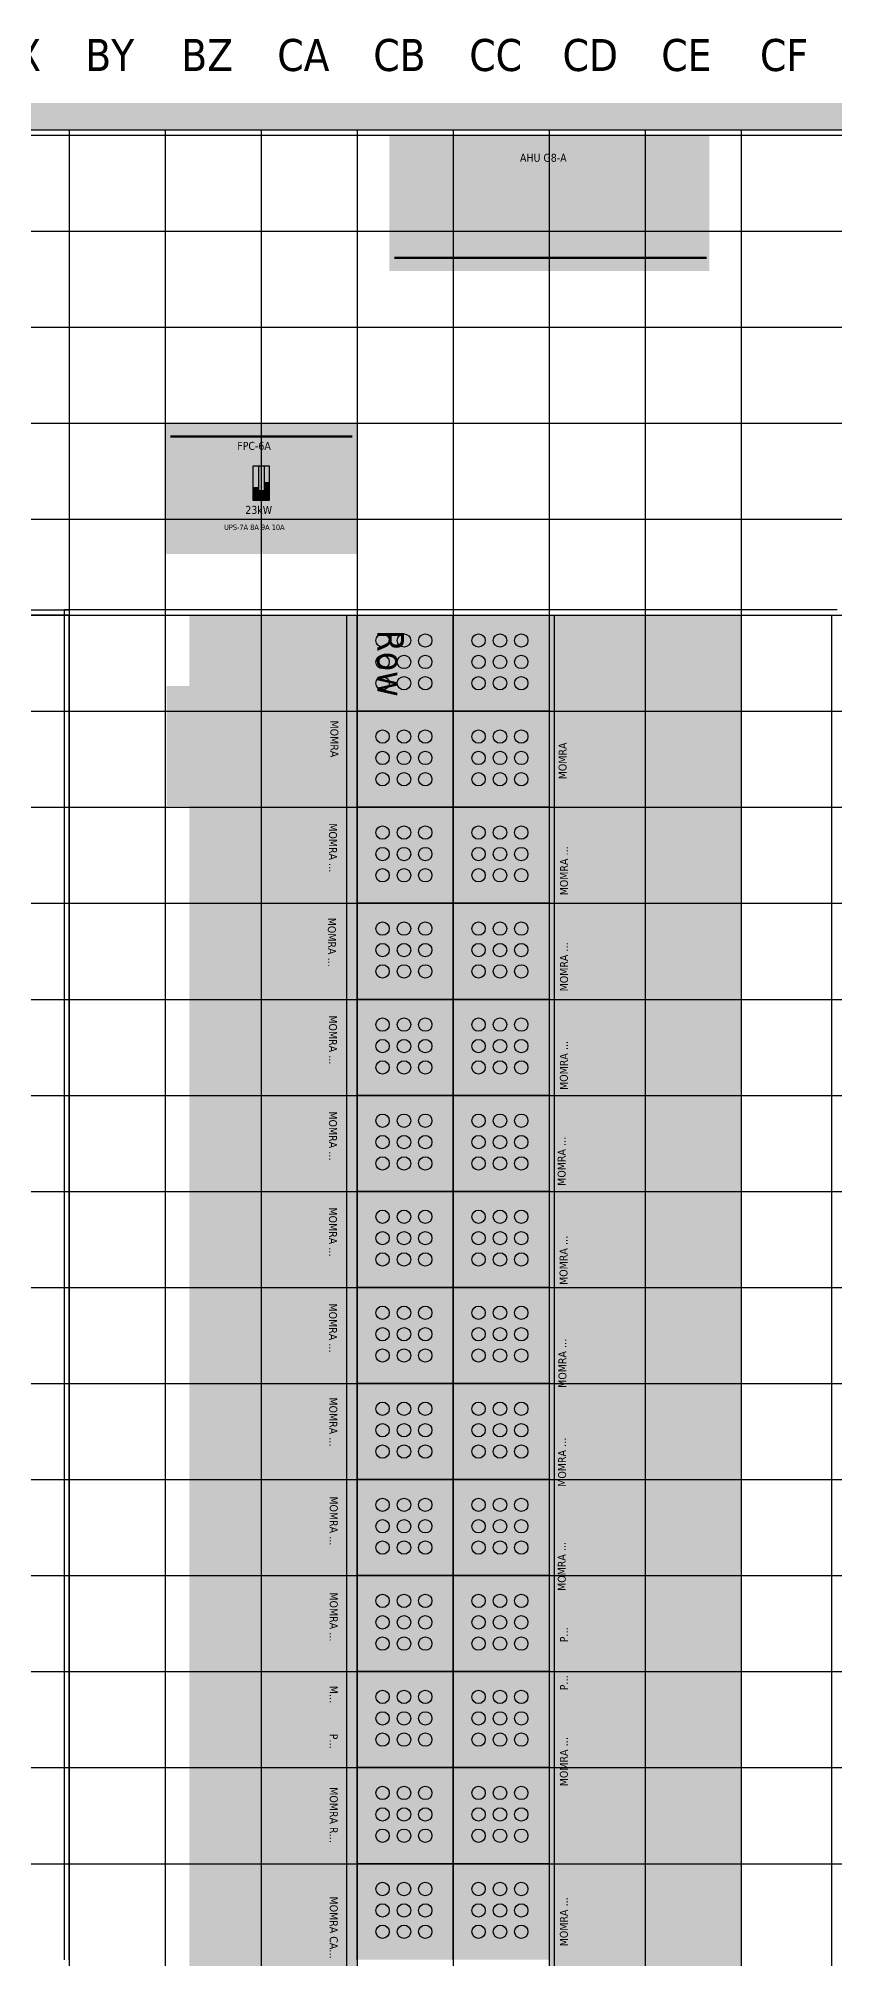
# Model space of a CAD drawing. Header units: millimetres. Extents: x -618 to 58287, y -23922 to -2396.
# Drawn here: x 29807 to 34783, y -14393 to -2396 of the extents above; entities that cross this region are included whole.
import ezdxf

# ---------------------------------------------------------------- set-up
doc = ezdxf.new("R2010")
doc.units = ezdxf.units.MM
doc.header["$MEASUREMENT"] = 0
for name, color, linetype, true_color in [('Background', 7, 'Continuous', 0xffffff), ('Equipment', 7, 'Continuous', 0xffffff), ('Names', 7, 'Continuous', 0xffffff), ('Power', 7, 'Continuous', 0xffffff), ('Room fixture', 7, 'Continuous', 0xffffff), ('Room shape', 7, 'Continuous', 0xc0c0c0), ('Rows', 7, 'Continuous', 0xffffff), ('Tile grid', 7, 'Continuous', 0xafafaf), ('Walls and cages', 7, 'Continuous', 0xffffff)]:
    doc.layers.add(name, color=color, linetype=linetype, true_color=true_color)
doc.styles.add('Tahoma#false#false', font='tahoma.ttf', dxfattribs={"height": 0.2})

msp = doc.modelspace()

# ---------------------------------------------------------------- linework, layer by layer
at = {"layer": 'Background', "lineweight": -3, "transparency": 33554687}
for points in [[(32000, -3850), (32000, -3000), (34000, -3000)], [(34000, -3000), (34000, -3850), (32000, -3850)], [(30600, -5617), (30600, -4800), (31800, -4800)], [(31800, -4800), (31800, -5617), (30600, -5617)], [(30608, -6442), (31808, -6442), (31808, -7192)], [(31808, -7192), (30608, -7192), (30608, -6442)], [(34192, -7208), (32992, -7208), (32992, -6458)], [(32992, -6458), (34192, -6458), (34192, -7208)], [(30800, -7200), (31800, -7200), (31800, -7800)], [(31800, -7800), (30800, -7800), (30800, -7200)], [(34200, -7800), (33000, -7800), (33000, -7200)], [(33000, -7200), (34200, -7200), (34200, -7800)], [(30793, -7790), (31793, -7790), (31793, -8390)], [(31793, -8390), (30793, -8390), (30793, -7790)], [(34200, -8400), (33000, -8400), (33000, -7800)], [(33000, -7800), (34200, -7800), (34200, -8400)], [(30800, -8400), (31800, -8400), (31800, -9000)], [(31800, -9000), (30800, -9000), (30800, -8400)], [(34183, -9016), (32999, -9016), (32999, -8416)], [(32999, -8416), (34183, -8416), (34183, -9016)], [(30800, -9000), (31800, -9000), (31800, -9600)], [(31800, -9600), (30800, -9600), (30800, -9000)], [(34185, -9632), (32985, -9632), (32985, -9015)], [(32985, -9015), (34185, -9015), (34185, -9632)], [(30800, -9600), (31800, -9600), (31800, -10200)], [(31800, -10200), (30800, -10200), (30800, -9600)], [(34198, -10251), (32998, -10251), (32998, -9634)], [(32998, -9634), (34198, -9634), (34198, -10251)], [(30800, -10200), (31800, -10200), (31800, -10800)], [(31800, -10800), (30800, -10800), (30800, -10200)], [(34190, -10893), (32990, -10893), (32990, -10243)], [(32990, -10243), (34190, -10243), (34190, -10893)], [(30801, -10787), (31801, -10787), (31801, -11404)], [(31801, -11404), (30801, -11404), (30801, -10787)], [(34188, -11512), (32988, -11512), (32988, -10895)], [(32988, -10895), (34188, -10895), (34188, -11512)], [(30805, -11405), (31805, -11405), (31805, -12005)], [(31805, -12005), (30805, -12005), (30805, -11405)], [(34186, -12163), (32986, -12163), (32986, -11513)], [(32986, -11513), (34186, -11513), (34186, -12163)], [(30805, -12005), (31805, -12005), (31805, -12605)], [(31805, -12605), (30805, -12605), (30805, -12005)], [(34000, -12450), (33000, -12450), (33000, -12150)], [(33000, -12150), (34000, -12150), (34000, -12450)], [(34000, -12750), (33000, -12750), (33000, -12450)], [(33000, -12450), (34000, -12450), (34000, -12750)], [(30805, -12605), (31805, -12605), (31805, -12905)], [(31805, -12905), (30805, -12905), (30805, -12605)], [(34183, -13366), (32999, -13366), (32999, -12766)], [(32999, -12766), (34183, -12766), (34183, -13366)], [(30805, -12905), (31805, -12905), (31805, -13205)], [(31805, -13205), (30805, -13205), (30805, -12905)], [(30805, -13205), (31805, -13205), (31805, -13905)], [(31805, -13905), (30805, -13905), (30805, -13205)], [(34183, -14366), (32999, -14366), (32999, -13766)], [(32999, -13766), (34183, -13766), (34183, -14366)], [(30805, -13905), (31805, -13905), (31805, -14605)], [(31805, -14605), (30805, -14605), (30805, -13905)], [(34000, -14950), (33000, -14950), (33000, -14350)], [(33000, -14350), (34000, -14350), (34000, -14950)]]:
    msp.add_solid(points, dxfattribs=at)
at = {"layer": 'Equipment', "color": 153, "lineweight": 50, "true_color": 0x3e99df, "transparency": 33554687}
msp.add_line((32033, -3767), (33983, -3767), dxfattribs=at)
at = {"layer": 'Equipment', "color": 72, "lineweight": 50, "true_color": 0x67cb33, "transparency": 33554687}
msp.add_line((30633, -4883), (31767, -4883), dxfattribs=at)
at = {"layer": 'Equipment', "color": 141, "lineweight": 50, "true_color": 0xabd3f1, "transparency": 33554687}
for points in [[(32000, -3000), (34000, -3000), (33933, -3067)], [(32000, -3000), (33933, -3067), (32067, -3067)], [(32000, -3850), (32000, -3000), (32067, -3067)], [(32067, -3067), (32067, -3783), (32000, -3850)], [(33933, -3783), (33933, -3067), (34000, -3000)], [(34000, -3000), (34000, -3850), (33933, -3783)], [(33933, -3783), (34000, -3850), (32000, -3850)], [(32067, -3783), (33933, -3783), (32000, -3850)]]:
    msp.add_solid(points, dxfattribs=at)
at = {"layer": 'Equipment', "color": 18, "lineweight": -3, "true_color": 0x000000, "transparency": 33554687}
for points in [[(32000, -3000), (34000, -3000), (33983, -3017)], [(32000, -3000), (33983, -3017), (32017, -3017)], [(32000, -3850), (32000, -3000), (32017, -3017)], [(32017, -3017), (32017, -3833), (32000, -3850)], [(33983, -3833), (33983, -3017), (34000, -3000)], [(34000, -3000), (34000, -3850), (33983, -3833)], [(33983, -3833), (34000, -3850), (32000, -3850)], [(32017, -3833), (33983, -3833), (32000, -3850)], [(30600, -4800), (31800, -4800), (31783, -4817)], [(30600, -4800), (31783, -4817), (30617, -4817)], [(30600, -5617), (30600, -4800), (30617, -4817)], [(30617, -4817), (30617, -5600), (30600, -5617)], [(31783, -5600), (31783, -4817), (31800, -4800)], [(31800, -4800), (31800, -5617), (31783, -5600)], [(31783, -5600), (31800, -5617), (30600, -5617)], [(30617, -5600), (31783, -5600), (30600, -5617)], [(30625, -7175), (30608, -7192), (30608, -6442)], [(30625, -6458), (30625, -7175), (30608, -6442)], [(31792, -6458), (30625, -6458), (30608, -6442)], [(30608, -6442), (31808, -6442), (31792, -6458)], [(31808, -6442), (31808, -7192), (31792, -7175)], [(31808, -6442), (31792, -7175), (31792, -6458)], [(34175, -6475), (33008, -6475), (32992, -6458)], [(32992, -6458), (34192, -6458), (34175, -6475)], [(32992, -7208), (32992, -6458), (33008, -6475)], [(32992, -7208), (33008, -6475), (33008, -7192)], [(34175, -6475), (34192, -6458), (34192, -7208)], [(34175, -7192), (34175, -6475), (34192, -7208)], [(31808, -7192), (30608, -7192), (30625, -7175)], [(30625, -7175), (31792, -7175), (31808, -7192)], [(34192, -7208), (32992, -7208), (33008, -7192)], [(33008, -7192), (34175, -7192), (34192, -7208)], [(30817, -7783), (30800, -7800), (30800, -7200)], [(30817, -7217), (30817, -7783), (30800, -7200)], [(31783, -7217), (30817, -7217), (30800, -7200)], [(30800, -7200), (31800, -7200), (31783, -7217)], [(31800, -7200), (31800, -7800), (31783, -7783)], [(31800, -7200), (31783, -7783), (31783, -7217)], [(34183, -7217), (33017, -7217), (33000, -7200)], [(33000, -7200), (34200, -7200), (34183, -7217)], [(33000, -7800), (33000, -7200), (33017, -7217)], [(33000, -7800), (33017, -7217), (33017, -7783)], [(34183, -7217), (34200, -7200), (34200, -7800)], [(34183, -7783), (34183, -7217), (34200, -7800)], [(30810, -8374), (30793, -8390), (30793, -7790)], [(30810, -7807), (30810, -8374), (30793, -7790)], [(31776, -7807), (30810, -7807), (30793, -7790)], [(30793, -7790), (31793, -7790), (31776, -7807)], [(31800, -7800), (30800, -7800), (30817, -7783)], [(30817, -7783), (31783, -7783), (31800, -7800)], [(31793, -7790), (31793, -8390), (31776, -8374)], [(31793, -7790), (31776, -8374), (31776, -7807)], [(34200, -7800), (33000, -7800), (33017, -7783)], [(33017, -7783), (34183, -7783), (34200, -7800)], [(34183, -7817), (33017, -7817), (33000, -7800)], [(33000, -7800), (34200, -7800), (34183, -7817)], [(33000, -8400), (33000, -7800), (33017, -7817)], [(33000, -8400), (33017, -7817), (33017, -8383)], [(34183, -7817), (34200, -7800), (34200, -8400)], [(34183, -8383), (34183, -7817), (34200, -8400)], [(31793, -8390), (30793, -8390), (30810, -8374)], [(30810, -8374), (31776, -8374), (31793, -8390)], [(34200, -8400), (33000, -8400), (33017, -8383)], [(33017, -8383), (34183, -8383), (34200, -8400)], [(30817, -8983), (30800, -9000), (30800, -8400)], [(30817, -8417), (30817, -8983), (30800, -8400)], [(31783, -8417), (30817, -8417), (30800, -8400)], [(30800, -8400), (31800, -8400), (31783, -8417)], [(31800, -8400), (31800, -9000), (31783, -8983)], [(31800, -8400), (31783, -8983), (31783, -8417)], [(34166, -8433), (33016, -8433), (32999, -8416)], [(32999, -8416), (34183, -8416), (34166, -8433)], [(32999, -9016), (32999, -8416), (33016, -8433)], [(32999, -9016), (33016, -8433), (33016, -8999)], [(34166, -8433), (34183, -8416), (34183, -9016)], [(34166, -8999), (34166, -8433), (34183, -9016)], [(31800, -9000), (30800, -9000), (30817, -8983)], [(30817, -8983), (31783, -8983), (31800, -9000)], [(30817, -9583), (30800, -9600), (30800, -9000)], [(30817, -9017), (30817, -9583), (30800, -9000)], [(31783, -9017), (30817, -9017), (30800, -9000)], [(30800, -9000), (31800, -9000), (31783, -9017)], [(31800, -9000), (31800, -9600), (31783, -9583)], [(31800, -9000), (31783, -9583), (31783, -9017)], [(34168, -9032), (33002, -9032), (32985, -9015)], [(32985, -9015), (34185, -9015), (34168, -9032)], [(32985, -9632), (32985, -9015), (33002, -9032)], [(32985, -9632), (33002, -9032), (33002, -9615)], [(34183, -9016), (32999, -9016), (33016, -8999)], [(33016, -8999), (34166, -8999), (34183, -9016)], [(34168, -9032), (34185, -9015), (34185, -9632)], [(34168, -9615), (34168, -9032), (34185, -9632)], [(31800, -9600), (30800, -9600), (30817, -9583)], [(30817, -9583), (31783, -9583), (31800, -9600)], [(30817, -10183), (30800, -10200), (30800, -9600)], [(30817, -9617), (30817, -10183), (30800, -9600)], [(31783, -9617), (30817, -9617), (30800, -9600)], [(30800, -9600), (31800, -9600), (31783, -9617)], [(31800, -9600), (31800, -10200), (31783, -10183)], [(31800, -9600), (31783, -10183), (31783, -9617)], [(34185, -9632), (32985, -9632), (33002, -9615)], [(34181, -9651), (33014, -9651), (32998, -9634)], [(32998, -9634), (34198, -9634), (34181, -9651)], [(32998, -10251), (32998, -9634), (33014, -9651)], [(32998, -10251), (33014, -9651), (33014, -10234)], [(33002, -9615), (34168, -9615), (34185, -9632)], [(34181, -9651), (34198, -9634), (34198, -10251)], [(34181, -10234), (34181, -9651), (34198, -10251)], [(31800, -10200), (30800, -10200), (30817, -10183)], [(30817, -10183), (31783, -10183), (31800, -10200)], [(30817, -10783), (30800, -10800), (30800, -10200)], [(30817, -10217), (30817, -10783), (30800, -10200)], [(31783, -10217), (30817, -10217), (30800, -10200)], [(30800, -10200), (31800, -10200), (31783, -10217)], [(31800, -10200), (31800, -10800), (31783, -10783)], [(31800, -10200), (31783, -10783), (31783, -10217)], [(34173, -10260), (33007, -10260), (32990, -10243)], [(32990, -10243), (34190, -10243), (34173, -10260)], [(32990, -10893), (32990, -10243), (33007, -10260)], [(32990, -10893), (33007, -10260), (33007, -10877)], [(34198, -10251), (32998, -10251), (33014, -10234)], [(33014, -10234), (34181, -10234), (34198, -10251)], [(34173, -10260), (34190, -10243), (34190, -10893)], [(34173, -10877), (34173, -10260), (34190, -10893)], [(31800, -10800), (30800, -10800), (30817, -10783)], [(30818, -11387), (30801, -11404), (30801, -10787)], [(30818, -10804), (30818, -11387), (30801, -10787)], [(31785, -10804), (30818, -10804), (30801, -10787)], [(30801, -10787), (31801, -10787), (31785, -10804)], [(30817, -10783), (31783, -10783), (31800, -10800)], [(31801, -10787), (31801, -11404), (31785, -11387)], [(31801, -10787), (31785, -11387), (31785, -10804)], [(34172, -10912), (33005, -10912), (32988, -10895)], [(32988, -10895), (34188, -10895), (34172, -10912)], [(32988, -11512), (32988, -10895), (33005, -10912)], [(32988, -11512), (33005, -10912), (33005, -11495)], [(34190, -10893), (32990, -10893), (33007, -10877)], [(33007, -10877), (34173, -10877), (34190, -10893)], [(34172, -10912), (34188, -10895), (34188, -11512)], [(34172, -11495), (34172, -10912), (34188, -11512)], [(31801, -11404), (30801, -11404), (30818, -11387)], [(30818, -11387), (31785, -11387), (31801, -11404)], [(30822, -11988), (30805, -12005), (30805, -11405)], [(30822, -11422), (30822, -11988), (30805, -11405)], [(31788, -11422), (30822, -11422), (30805, -11405)], [(30805, -11405), (31805, -11405), (31788, -11422)], [(31805, -11405), (31805, -12005), (31788, -11988)], [(31805, -11405), (31788, -11988), (31788, -11422)], [(34169, -11529), (33003, -11529), (32986, -11513)], [(32986, -11513), (34186, -11513), (34169, -11529)], [(32986, -12163), (32986, -11513), (33003, -11529)], [(34188, -11512), (32988, -11512), (33005, -11495)], [(33005, -11495), (34172, -11495), (34188, -11512)], [(34169, -11529), (34186, -11513), (34186, -12163)], [(32986, -12163), (33003, -11529), (33003, -12146)], [(34169, -12146), (34169, -11529), (34186, -12163)], [(31805, -12005), (30805, -12005), (30822, -11988)], [(30822, -11988), (31788, -11988), (31805, -12005)], [(30822, -12588), (30805, -12605), (30805, -12005)], [(30822, -12022), (30822, -12588), (30805, -12005)], [(31788, -12022), (30822, -12022), (30805, -12005)], [(30805, -12005), (31805, -12005), (31788, -12022)], [(31805, -12005), (31805, -12605), (31788, -12588)], [(31805, -12005), (31788, -12588), (31788, -12022)], [(34186, -12163), (32986, -12163), (33003, -12146)], [(33983, -12167), (33017, -12167), (33000, -12150)], [(33000, -12150), (34000, -12150), (33983, -12167)], [(33000, -12450), (33000, -12150), (33017, -12167)], [(33000, -12450), (33017, -12167), (33017, -12433)], [(33003, -12146), (34169, -12146), (34186, -12163)], [(33983, -12167), (34000, -12150), (34000, -12450)], [(33983, -12433), (33983, -12167), (34000, -12450)], [(34000, -12450), (33000, -12450), (33017, -12433)], [(33983, -12467), (33017, -12467), (33000, -12450)], [(33000, -12450), (34000, -12450), (33983, -12467)], [(33000, -12750), (33000, -12450), (33017, -12467)], [(33000, -12750), (33017, -12467), (33017, -12733)], [(33017, -12433), (33983, -12433), (34000, -12450)], [(33983, -12467), (34000, -12450), (34000, -12750)], [(33983, -12733), (33983, -12467), (34000, -12750)], [(31805, -12605), (30805, -12605), (30822, -12588)], [(30822, -12588), (31788, -12588), (31805, -12605)], [(30822, -12888), (30805, -12905), (30805, -12605)], [(30822, -12622), (30822, -12888), (30805, -12605)], [(31788, -12622), (30822, -12622), (30805, -12605)], [(30805, -12605), (31805, -12605), (31788, -12622)], [(31805, -12605), (31805, -12905), (31788, -12888)], [(31805, -12605), (31788, -12888), (31788, -12622)], [(34166, -12783), (33016, -12783), (32999, -12766)], [(32999, -12766), (34183, -12766), (34166, -12783)], [(32999, -13366), (32999, -12766), (33016, -12783)], [(32999, -13366), (33016, -12783), (33016, -13349)], [(34000, -12750), (33000, -12750), (33017, -12733)], [(33017, -12733), (33983, -12733), (34000, -12750)], [(34166, -12783), (34183, -12766), (34183, -13366)], [(34166, -13349), (34166, -12783), (34183, -13366)], [(31805, -12905), (30805, -12905), (30822, -12888)], [(30822, -13188), (30805, -13205), (30805, -12905)], [(30822, -12922), (30822, -13188), (30805, -12905)], [(31788, -12922), (30822, -12922), (30805, -12905)], [(30805, -12905), (31805, -12905), (31788, -12922)], [(30822, -12888), (31788, -12888), (31805, -12905)], [(31805, -12905), (31805, -13205), (31788, -13188)], [(31805, -12905), (31788, -13188), (31788, -12922)], [(31805, -13205), (30805, -13205), (30822, -13188)], [(30822, -13188), (31788, -13188), (31805, -13205)], [(30822, -13888), (30805, -13905), (30805, -13205)], [(30822, -13222), (30822, -13888), (30805, -13205)], [(31788, -13222), (30822, -13222), (30805, -13205)], [(30805, -13205), (31805, -13205), (31788, -13222)], [(31805, -13205), (31805, -13905), (31788, -13888)], [(31805, -13205), (31788, -13888), (31788, -13222)], [(34183, -13366), (32999, -13366), (33016, -13349)], [(33016, -13349), (34166, -13349), (34183, -13366)], [(34166, -13783), (33016, -13783), (32999, -13766)], [(32999, -13766), (34183, -13766), (34166, -13783)], [(32999, -14366), (32999, -13766), (33016, -13783)], [(32999, -14366), (33016, -13783), (33016, -14349)], [(34166, -13783), (34183, -13766), (34183, -14366)], [(34166, -14349), (34166, -13783), (34183, -14366)], [(31805, -13905), (30805, -13905), (30822, -13888)], [(30822, -14588), (30805, -14605), (30805, -13905)], [(30822, -13922), (30822, -14588), (30805, -13905)], [(31788, -13922), (30822, -13922), (30805, -13905)], [(30805, -13905), (31805, -13905), (31788, -13922)], [(30822, -13888), (31788, -13888), (31805, -13905)], [(31805, -13905), (31805, -14605), (31788, -14588)], [(31805, -13905), (31788, -14588), (31788, -13922)], [(34183, -14366), (32999, -14366), (33016, -14349)], [(33983, -14367), (33017, -14367), (33000, -14350)], [(33000, -14350), (34000, -14350), (33983, -14367)], [(33000, -14950), (33000, -14350), (33017, -14367)], [(33000, -14950), (33017, -14367), (33017, -14933)], [(33016, -14349), (34166, -14349), (34183, -14366)], [(33983, -14367), (34000, -14350), (34000, -14950)], [(33983, -14933), (33983, -14367), (34000, -14950)]]:
    msp.add_solid(points, dxfattribs=at)
at = {"layer": 'Equipment', "color": 71, "lineweight": 50, "true_color": 0xbde8a7, "transparency": 33554687}
for points in [[(30600, -4800), (31800, -4800), (31733, -4867)], [(30600, -4800), (31733, -4867), (30667, -4867)], [(30600, -5617), (30600, -4800), (30667, -4867)], [(30667, -4867), (30667, -5550), (30600, -5617)], [(31733, -5550), (31733, -4867), (31800, -4800)], [(31800, -4800), (31800, -5617), (31733, -5550)], [(31733, -5550), (31800, -5617), (30600, -5617)], [(30667, -5550), (31733, -5550), (30600, -5617)], [(33933, -12217), (33067, -12217), (33000, -12150)], [(33000, -12150), (34000, -12150), (33933, -12217)], [(33000, -12450), (33000, -12150), (33067, -12217)], [(33000, -12450), (33067, -12217), (33067, -12383)], [(33933, -12217), (34000, -12150), (34000, -12450)], [(33933, -12383), (33933, -12217), (34000, -12450)], [(34000, -12450), (33000, -12450), (33067, -12383)], [(33933, -12517), (33067, -12517), (33000, -12450)], [(33000, -12450), (34000, -12450), (33933, -12517)], [(33000, -12750), (33000, -12450), (33067, -12517)], [(33067, -12383), (33933, -12383), (34000, -12450)], [(33933, -12517), (34000, -12450), (34000, -12750)], [(33000, -12750), (33067, -12517), (33067, -12683)], [(33933, -12683), (33933, -12517), (34000, -12750)], [(30872, -12838), (30805, -12905), (30805, -12605)], [(30872, -12672), (30872, -12838), (30805, -12605)], [(31738, -12672), (30872, -12672), (30805, -12605)], [(30805, -12605), (31805, -12605), (31738, -12672)], [(31805, -12605), (31805, -12905), (31738, -12838)], [(31805, -12605), (31738, -12838), (31738, -12672)], [(34000, -12750), (33000, -12750), (33067, -12683)], [(33067, -12683), (33933, -12683), (34000, -12750)], [(31805, -12905), (30805, -12905), (30872, -12838)], [(30872, -13138), (30805, -13205), (30805, -12905)], [(30872, -12972), (30872, -13138), (30805, -12905)], [(31738, -12972), (30872, -12972), (30805, -12905)], [(30805, -12905), (31805, -12905), (31738, -12972)], [(30872, -12838), (31738, -12838), (31805, -12905)], [(31805, -12905), (31805, -13205), (31738, -13138)], [(31805, -12905), (31738, -13138), (31738, -12972)], [(31805, -13205), (30805, -13205), (30872, -13138)], [(30872, -13138), (31738, -13138), (31805, -13205)]]:
    msp.add_solid(points, dxfattribs=at)
at = {"layer": 'Equipment', "color": 9, "lineweight": 50, "true_color": 0xc0c0c0, "transparency": 33554687}
for points in [[(30675, -7125), (30608, -7192), (30608, -6442)], [(30675, -6508), (30675, -7125), (30608, -6442)], [(31742, -6508), (30675, -6508), (30608, -6442)], [(30608, -6442), (31808, -6442), (31742, -6508)], [(31808, -6442), (31808, -7192), (31742, -7125)], [(31808, -6442), (31742, -7125), (31742, -6508)], [(34125, -6525), (33058, -6525), (32992, -6458)], [(32992, -6458), (34192, -6458), (34125, -6525)], [(32992, -7208), (32992, -6458), (33058, -6525)], [(34125, -6525), (34192, -6458), (34192, -7208)], [(32992, -7208), (33058, -6525), (33058, -7142)], [(34125, -7142), (34125, -6525), (34192, -7208)], [(31808, -7192), (30608, -7192), (30675, -7125)], [(30675, -7125), (31742, -7125), (31808, -7192)], [(34192, -7208), (32992, -7208), (33058, -7142)], [(33058, -7142), (34125, -7142), (34192, -7208)], [(30867, -7733), (30800, -7800), (30800, -7200)], [(30867, -7267), (30867, -7733), (30800, -7200)], [(31733, -7267), (30867, -7267), (30800, -7200)], [(30800, -7200), (31800, -7200), (31733, -7267)], [(31800, -7200), (31800, -7800), (31733, -7733)], [(31800, -7200), (31733, -7733), (31733, -7267)], [(34133, -7267), (33067, -7267), (33000, -7200)], [(33000, -7200), (34200, -7200), (34133, -7267)], [(33000, -7800), (33000, -7200), (33067, -7267)], [(33000, -7800), (33067, -7267), (33067, -7733)], [(34133, -7267), (34200, -7200), (34200, -7800)], [(34133, -7733), (34133, -7267), (34200, -7800)], [(30860, -8324), (30793, -8390), (30793, -7790)], [(30860, -7857), (30860, -8324), (30793, -7790)], [(31726, -7857), (30860, -7857), (30793, -7790)], [(30793, -7790), (31793, -7790), (31726, -7857)], [(31800, -7800), (30800, -7800), (30867, -7733)], [(30867, -7733), (31733, -7733), (31800, -7800)], [(31793, -7790), (31793, -8390), (31726, -8324)], [(31793, -7790), (31726, -8324), (31726, -7857)], [(34200, -7800), (33000, -7800), (33067, -7733)], [(33067, -7733), (34133, -7733), (34200, -7800)], [(34133, -7867), (33067, -7867), (33000, -7800)], [(33000, -7800), (34200, -7800), (34133, -7867)], [(33000, -8400), (33000, -7800), (33067, -7867)], [(33000, -8400), (33067, -7867), (33067, -8333)], [(34133, -7867), (34200, -7800), (34200, -8400)], [(34133, -8333), (34133, -7867), (34200, -8400)], [(31793, -8390), (30793, -8390), (30860, -8324)], [(30860, -8324), (31726, -8324), (31793, -8390)], [(34200, -8400), (33000, -8400), (33067, -8333)], [(33067, -8333), (34133, -8333), (34200, -8400)], [(30867, -8933), (30800, -9000), (30800, -8400)], [(30867, -8467), (30867, -8933), (30800, -8400)], [(31733, -8467), (30867, -8467), (30800, -8400)], [(30800, -8400), (31800, -8400), (31733, -8467)], [(31800, -8400), (31800, -9000), (31733, -8933)], [(31800, -8400), (31733, -8933), (31733, -8467)], [(34116, -8483), (33066, -8483), (32999, -8416)], [(32999, -8416), (34183, -8416), (34116, -8483)], [(32999, -9016), (32999, -8416), (33066, -8483)], [(32999, -9016), (33066, -8483), (33066, -8949)], [(34116, -8483), (34183, -8416), (34183, -9016)], [(34116, -8949), (34116, -8483), (34183, -9016)], [(31800, -9000), (30800, -9000), (30867, -8933)], [(30867, -8933), (31733, -8933), (31800, -9000)], [(34183, -9016), (32999, -9016), (33066, -8949)], [(33066, -8949), (34116, -8949), (34183, -9016)], [(30867, -9533), (30800, -9600), (30800, -9000)], [(30867, -9067), (30867, -9533), (30800, -9000)], [(31733, -9067), (30867, -9067), (30800, -9000)], [(30800, -9000), (31800, -9000), (31733, -9067)], [(31800, -9000), (31800, -9600), (31733, -9533)], [(31800, -9000), (31733, -9533), (31733, -9067)], [(34118, -9082), (33052, -9082), (32985, -9015)], [(32985, -9015), (34185, -9015), (34118, -9082)], [(32985, -9632), (32985, -9015), (33052, -9082)], [(32985, -9632), (33052, -9082), (33052, -9565)], [(34118, -9082), (34185, -9015), (34185, -9632)], [(34118, -9565), (34118, -9082), (34185, -9632)], [(31800, -9600), (30800, -9600), (30867, -9533)], [(30867, -9533), (31733, -9533), (31800, -9600)], [(34185, -9632), (32985, -9632), (33052, -9565)], [(33052, -9565), (34118, -9565), (34185, -9632)], [(30867, -10133), (30800, -10200), (30800, -9600)], [(30867, -9667), (30867, -10133), (30800, -9600)], [(31733, -9667), (30867, -9667), (30800, -9600)], [(30800, -9600), (31800, -9600), (31733, -9667)], [(31800, -9600), (31800, -10200), (31733, -10133)], [(31800, -9600), (31733, -10133), (31733, -9667)], [(34131, -9701), (33064, -9701), (32998, -9634)], [(32998, -9634), (34198, -9634), (34131, -9701)], [(32998, -10251), (32998, -9634), (33064, -9701)], [(32998, -10251), (33064, -9701), (33064, -10184)], [(34131, -9701), (34198, -9634), (34198, -10251)], [(34131, -10184), (34131, -9701), (34198, -10251)], [(31800, -10200), (30800, -10200), (30867, -10133)], [(30867, -10133), (31733, -10133), (31800, -10200)], [(34198, -10251), (32998, -10251), (33064, -10184)], [(33064, -10184), (34131, -10184), (34198, -10251)], [(30867, -10733), (30800, -10800), (30800, -10200)], [(30867, -10267), (30867, -10733), (30800, -10200)], [(31733, -10267), (30867, -10267), (30800, -10200)], [(30800, -10200), (31800, -10200), (31733, -10267)], [(31800, -10200), (31800, -10800), (31733, -10733)], [(31800, -10200), (31733, -10733), (31733, -10267)], [(34123, -10310), (33057, -10310), (32990, -10243)], [(32990, -10243), (34190, -10243), (34123, -10310)], [(32990, -10893), (32990, -10243), (33057, -10310)], [(32990, -10893), (33057, -10310), (33057, -10827)], [(34123, -10310), (34190, -10243), (34190, -10893)], [(34123, -10827), (34123, -10310), (34190, -10893)], [(31800, -10800), (30800, -10800), (30867, -10733)], [(30868, -11337), (30801, -11404), (30801, -10787)], [(30868, -10854), (30868, -11337), (30801, -10787)], [(31735, -10854), (30868, -10854), (30801, -10787)], [(30801, -10787), (31801, -10787), (31735, -10854)], [(30867, -10733), (31733, -10733), (31800, -10800)], [(31801, -10787), (31801, -11404), (31735, -11337)], [(31801, -10787), (31735, -11337), (31735, -10854)], [(34122, -10962), (33055, -10962), (32988, -10895)], [(32988, -10895), (34188, -10895), (34122, -10962)], [(32988, -11512), (32988, -10895), (33055, -10962)], [(34190, -10893), (32990, -10893), (33057, -10827)], [(33057, -10827), (34123, -10827), (34190, -10893)], [(34122, -10962), (34188, -10895), (34188, -11512)], [(32988, -11512), (33055, -10962), (33055, -11445)], [(34122, -11445), (34122, -10962), (34188, -11512)], [(31801, -11404), (30801, -11404), (30868, -11337)], [(30868, -11337), (31735, -11337), (31801, -11404)], [(30872, -11938), (30805, -12005), (30805, -11405)], [(30872, -11472), (30872, -11938), (30805, -11405)], [(31738, -11472), (30872, -11472), (30805, -11405)], [(30805, -11405), (31805, -11405), (31738, -11472)], [(31805, -11405), (31805, -12005), (31738, -11938)], [(31805, -11405), (31738, -11938), (31738, -11472)], [(34119, -11579), (33053, -11579), (32986, -11513)], [(32986, -11513), (34186, -11513), (34119, -11579)], [(32986, -12163), (32986, -11513), (33053, -11579)], [(34188, -11512), (32988, -11512), (33055, -11445)], [(33055, -11445), (34122, -11445), (34188, -11512)], [(34119, -11579), (34186, -11513), (34186, -12163)], [(32986, -12163), (33053, -11579), (33053, -12096)], [(34119, -12096), (34119, -11579), (34186, -12163)], [(31805, -12005), (30805, -12005), (30872, -11938)], [(30872, -11938), (31738, -11938), (31805, -12005)], [(30872, -12538), (30805, -12605), (30805, -12005)], [(30872, -12072), (30872, -12538), (30805, -12005)], [(31738, -12072), (30872, -12072), (30805, -12005)], [(30805, -12005), (31805, -12005), (31738, -12072)], [(31805, -12005), (31805, -12605), (31738, -12538)], [(31805, -12005), (31738, -12538), (31738, -12072)], [(34186, -12163), (32986, -12163), (33053, -12096)], [(33053, -12096), (34119, -12096), (34186, -12163)], [(31805, -12605), (30805, -12605), (30872, -12538)], [(30872, -12538), (31738, -12538), (31805, -12605)], [(34116, -12833), (33066, -12833), (32999, -12766)], [(32999, -12766), (34183, -12766), (34116, -12833)], [(32999, -13366), (32999, -12766), (33066, -12833)], [(32999, -13366), (33066, -12833), (33066, -13299)], [(34116, -12833), (34183, -12766), (34183, -13366)], [(34116, -13299), (34116, -12833), (34183, -13366)], [(30872, -13838), (30805, -13905), (30805, -13205)], [(30872, -13272), (30872, -13838), (30805, -13205)], [(31738, -13272), (30872, -13272), (30805, -13205)], [(30805, -13205), (31805, -13205), (31738, -13272)], [(31805, -13205), (31805, -13905), (31738, -13838)], [(31805, -13205), (31738, -13838), (31738, -13272)], [(34183, -13366), (32999, -13366), (33066, -13299)], [(33066, -13299), (34116, -13299), (34183, -13366)], [(34116, -13833), (33066, -13833), (32999, -13766)], [(32999, -13766), (34183, -13766), (34116, -13833)], [(32999, -14366), (32999, -13766), (33066, -13833)], [(34116, -13833), (34183, -13766), (34183, -14366)], [(31805, -13905), (30805, -13905), (30872, -13838)], [(30872, -14538), (30805, -14605), (30805, -13905)], [(30872, -13972), (30872, -14538), (30805, -13905)], [(31738, -13972), (30872, -13972), (30805, -13905)], [(30805, -13905), (31805, -13905), (31738, -13972)], [(30872, -13838), (31738, -13838), (31805, -13905)], [(31805, -13905), (31805, -14605), (31738, -14538)], [(31805, -13905), (31738, -14538), (31738, -13972)], [(32999, -14366), (33066, -13833), (33066, -14299)], [(34116, -14299), (34116, -13833), (34183, -14366)], [(34183, -14366), (32999, -14366), (33066, -14299)], [(33933, -14417), (33067, -14417), (33000, -14350)], [(33000, -14350), (34000, -14350), (33933, -14417)], [(33000, -14950), (33000, -14350), (33067, -14417)], [(33066, -14299), (34116, -14299), (34183, -14366)], [(33933, -14417), (34000, -14350), (34000, -14950)]]:
    msp.add_solid(points, dxfattribs=at)
at = {"layer": 'Power', "color": 8, "lineweight": -3, "true_color": 0x808080, "transparency": 33554687}
for p, q in [((31150, -5067), (31250, -5067)), ((31150, -5283), (31150, -5067)), ((31250, -5067), (31250, -5283)), ((31250, -5283), (31150, -5283))]:
    msp.add_line(p, q, dxfattribs=at)
at = {"layer": 'Power', "lineweight": -3, "transparency": 33554687}
for p, q in [((31183, -5067), (31183, -5283)), ((31217, -5067), (31217, -5283))]:
    msp.add_line(p, q, dxfattribs=at)
msp.add_solid([(31150, -5067), (31250, -5067), (31150, -5283), (31250, -5283)], dxfattribs=at)
at = {"layer": 'Power', "color": 8, "lineweight": -3, "true_color": 0x826482, "transparency": 33554687}
for points in [[(31150, -5200), (31183, -5200), (31150, -5283), (31183, -5283)], [(31183, -5217), (31217, -5217), (31183, -5283), (31217, -5283)], [(31217, -5167), (31250, -5167), (31217, -5283), (31250, -5283)]]:
    msp.add_solid(points, dxfattribs=at)
at = {"layer": 'Power', "color": 9, "lineweight": -3, "true_color": 0xc0c0c0, "transparency": 33554687}
for points in [[(31150, -5233), (31183, -5233), (31150, -5283), (31183, -5283)], [(31183, -5267), (31217, -5267), (31183, -5283), (31217, -5283)], [(31217, -5233), (31250, -5233), (31217, -5283), (31250, -5283)]]:
    msp.add_solid(points, dxfattribs=at)
at = {"layer": 'Power', "color": 138, "lineweight": -3, "true_color": 0x01505e, "transparency": 33554687}
msp.add_solid([(30683, -5433), (31717, -5433), (30683, -5517), (31717, -5517)], dxfattribs=at)
at = {"layer": 'Room fixture', "color": 9, "lineweight": -3, "true_color": 0xc0c0c0, "transparency": 33554687}
for p, q in [((31800, -6000), (32400, -6000)), ((31800, -6600), (31800, -6000)), ((32400, -6000), (32400, -6600)), ((32400, -6000), (33000, -6000)), ((32400, -6600), (32400, -6000)), ((33000, -6000), (33000, -6600)), ((32400, -6600), (31800, -6600)), ((31800, -6600), (32400, -6600)), ((31800, -7200), (31800, -6600)), ((32400, -6600), (33000, -6600)), ((32400, -7200), (32400, -6600)), ((32400, -6600), (32400, -7200)), ((33000, -6600), (32400, -6600)), ((33000, -6600), (33000, -7200)), ((31800, -7200), (32400, -7200)), ((31800, -7800), (31800, -7200)), ((32400, -7200), (31800, -7200)), ((33000, -7200), (32400, -7200)), ((32400, -7200), (33000, -7200)), ((32400, -7800), (32400, -7200)), ((32400, -7200), (32400, -7800)), ((33000, -7200), (33000, -7800)), ((31800, -7800), (32400, -7800)), ((31800, -8400), (31800, -7800)), ((32400, -7800), (31800, -7800)), ((32400, -7800), (32400, -8400)), ((33000, -7800), (32400, -7800)), ((32400, -7800), (33000, -7800)), ((32400, -8400), (32400, -7800)), ((33000, -7800), (33000, -8400)), ((32400, -8400), (31800, -8400)), ((31800, -8400), (32400, -8400)), ((31800, -9000), (31800, -8400)), ((32400, -8400), (32400, -9000)), ((32400, -8400), (33000, -8400)), ((32400, -9000), (32400, -8400)), ((33000, -8400), (32400, -8400)), ((33000, -8400), (33000, -9000)), ((31800, -9000), (32400, -9000)), ((31800, -9600), (31800, -9000)), ((32400, -9000), (31800, -9000)), ((32400, -9000), (32400, -9600)), ((33000, -9000), (32400, -9000)), ((32400, -9000), (33000, -9000)), ((32400, -9600), (32400, -9000)), ((33000, -9000), (33000, -9600)), ((32400, -9600), (31800, -9600)), ((31800, -9600), (32400, -9600)), ((31800, -10200), (31800, -9600)), ((32400, -9600), (33000, -9600)), ((32400, -10200), (32400, -9600)), ((33000, -9600), (32400, -9600)), ((32400, -9600), (32400, -10200)), ((33000, -9600), (33000, -10200)), ((31800, -10200), (32400, -10200)), ((31800, -10800), (31800, -10200)), ((32400, -10200), (31800, -10200)), ((33000, -10200), (32400, -10200)), ((32400, -10200), (33000, -10200)), ((32400, -10800), (32400, -10200)), ((32400, -10200), (32400, -10800)), ((33000, -10200), (33000, -10800)), ((32400, -10800), (31800, -10800)), ((31800, -10800), (32400, -10800)), ((31800, -11400), (31800, -10800)), ((33000, -10800), (32400, -10800)), ((32400, -10800), (32400, -11400)), ((32400, -10800), (33000, -10800)), ((32400, -11400), (32400, -10800)), ((33000, -10800), (33000, -11400)), ((31800, -11400), (32400, -11400)), ((31800, -12000), (31800, -11400)), ((32400, -11400), (31800, -11400)), ((32400, -11400), (32400, -12000)), ((32400, -11400), (33000, -11400)), ((32400, -12000), (32400, -11400)), ((33000, -11400), (32400, -11400)), ((33000, -11400), (33000, -12000)), ((31800, -12000), (32400, -12000)), ((31800, -12600), (31800, -12000)), ((32400, -12000), (31800, -12000)), ((32400, -12000), (32400, -12600)), ((32400, -12000), (33000, -12000)), ((32400, -12600), (32400, -12000)), ((33000, -12000), (32400, -12000)), ((33000, -12000), (33000, -12600)), ((32400, -12600), (31800, -12600)), ((31800, -12600), (32400, -12600)), ((31800, -13200), (31800, -12600)), ((32400, -12600), (32400, -13200)), ((32400, -12600), (33000, -12600)), ((32400, -13200), (32400, -12600)), ((33000, -12600), (32400, -12600)), ((33000, -12600), (33000, -13200)), ((31800, -13200), (32400, -13200)), ((31800, -13800), (31800, -13200)), ((32400, -13200), (31800, -13200)), ((32400, -13200), (33000, -13200)), ((32400, -13800), (32400, -13200)), ((32400, -13200), (32400, -13800)), ((33000, -13200), (32400, -13200)), ((33000, -13200), (33000, -13800)), ((31800, -13800), (32400, -13800)), ((31800, -14400), (31800, -13800)), ((32400, -13800), (31800, -13800)), ((32400, -13800), (32400, -14400)), ((33000, -13800), (32400, -13800)), ((32400, -13800), (33000, -13800)), ((32400, -14400), (32400, -13800)), ((33000, -13800), (33000, -14400))]:
    msp.add_line(p, q, dxfattribs=at)
for centre in [(31958, -6158), (32092, -6158), (32225, -6158), (32558, -6158), (32692, -6158), (32825, -6158), (31958, -6292), (32092, -6292), (32225, -6292), (32558, -6292), (32692, -6292), (32825, -6292), (31958, -6425), (32092, -6425), (32225, -6425), (32558, -6425), (32692, -6425), (32825, -6425), (31958, -6758), (32092, -6758), (32225, -6758), (32558, -6758), (32692, -6758), (32825, -6758), (31958, -6892), (32092, -6892), (32225, -6892), (32558, -6892), (32692, -6892), (32825, -6892), (31958, -7025), (32092, -7025), (32225, -7025), (32558, -7025), (32692, -7025), (32825, -7025), (31958, -7358), (32092, -7358), (32225, -7358), (32558, -7358), (32692, -7358), (32825, -7358), (31958, -7492), (32092, -7492), (32225, -7492), (32558, -7492), (32692, -7492), (32825, -7492), (31958, -7625), (32092, -7625), (32225, -7625), (32558, -7625), (32692, -7625), (32825, -7625), (31958, -7958), (32092, -7958), (32225, -7958), (32558, -7958), (32692, -7958), (32825, -7958), (31958, -8092), (32092, -8092), (32225, -8092), (32558, -8092), (32692, -8092), (32825, -8092), (31958, -8225), (32092, -8225), (32225, -8225), (32558, -8225), (32692, -8225), (32825, -8225), (31958, -8558), (32092, -8558), (32225, -8558), (32558, -8558), (32692, -8558), (32825, -8558), (31958, -8692), (32092, -8692), (32225, -8692), (32558, -8692), (32692, -8692), (32825, -8692), (31958, -8825), (32092, -8825), (32225, -8825), (32558, -8825), (32692, -8825), (32825, -8825), (31958, -9158), (32092, -9158), (32225, -9158), (32558, -9158), (32692, -9158), (32825, -9158), (31958, -9292), (32092, -9292), (32225, -9292), (32558, -9292), (32692, -9292), (32825, -9292), (31958, -9425), (32092, -9425), (32225, -9425), (32558, -9425), (32692, -9425), (32825, -9425), (31958, -9758), (32092, -9758), (32225, -9758), (32558, -9758), (32692, -9758), (32825, -9758), (31958, -9892), (32092, -9892), (32225, -9892), (32558, -9892), (32692, -9892), (32825, -9892), (31958, -10025), (32092, -10025), (32225, -10025), (32558, -10025), (32692, -10025), (32825, -10025), (31958, -10358), (32092, -10358), (32225, -10358), (32558, -10358), (32692, -10358), (32825, -10358), (31958, -10492), (32092, -10492), (32225, -10492), (32558, -10492), (32692, -10492), (32825, -10492), (31958, -10625), (32092, -10625), (32225, -10625), (32558, -10625), (32692, -10625), (32825, -10625), (31958, -10958), (32092, -10958), (32225, -10958), (32558, -10958), (32692, -10958), (32825, -10958), (31958, -11092), (32092, -11092), (32225, -11092), (32558, -11092), (32692, -11092), (32825, -11092), (31958, -11225), (32092, -11225), (32225, -11225), (32558, -11225), (32692, -11225), (32825, -11225), (31958, -11558), (32092, -11558), (32225, -11558), (32558, -11558), (32692, -11558), (32825, -11558), (31958, -11692), (32092, -11692), (32225, -11692), (32558, -11692), (32692, -11692), (32825, -11692), (31958, -11825), (32092, -11825), (32225, -11825), (32558, -11825), (32692, -11825), (32825, -11825), (31958, -12158), (32092, -12158), (32225, -12158), (32558, -12158), (32692, -12158), (32825, -12158), (31958, -12292), (32092, -12292), (32225, -12292), (32558, -12292), (32692, -12292), (32825, -12292), (31958, -12425), (32092, -12425), (32225, -12425), (32558, -12425), (32692, -12425), (32825, -12425), (31958, -12758), (32092, -12758), (32225, -12758), (32558, -12758), (32692, -12758), (32825, -12758), (31958, -12892), (32092, -12892), (32225, -12892), (32558, -12892), (32692, -12892), (32825, -12892), (31958, -13025), (32092, -13025), (32225, -13025), (32558, -13025), (32692, -13025), (32825, -13025), (31958, -13358), (32092, -13358), (32225, -13358), (32558, -13358), (32692, -13358), (32825, -13358), (31958, -13492), (32092, -13492), (32225, -13492), (32558, -13492), (32692, -13492), (32825, -13492), (31958, -13625), (32092, -13625), (32225, -13625), (32558, -13625), (32692, -13625), (32825, -13625), (31958, -13958), (32092, -13958), (32225, -13958), (32558, -13958), (32692, -13958), (32825, -13958), (31958, -14092), (32092, -14092), (32225, -14092), (32558, -14092), (32692, -14092), (32825, -14092), (31958, -14225), (32092, -14225), (32225, -14225), (32558, -14225), (32692, -14225), (32825, -14225)]:
    msp.add_ellipse(centre, major_axis=(41.7, 0), ratio=1, dxfattribs=at)
at = {"layer": 'Room fixture', "color": 9, "lineweight": -3, "true_color": 0xc0c0c0, "transparency": 33554472}
for points in [[(31800, -6600), (31800, -6000), (32400, -6000)], [(32400, -6000), (32400, -6600), (31800, -6600)], [(32400, -6600), (32400, -6000), (33000, -6000)], [(33000, -6000), (33000, -6600), (32400, -6600)], [(31800, -7200), (31800, -6600), (32400, -6600)], [(32400, -6600), (32400, -7200), (31800, -7200)], [(32400, -7200), (32400, -6600), (33000, -6600)], [(33000, -6600), (33000, -7200), (32400, -7200)], [(31800, -7800), (31800, -7200), (32400, -7200)], [(32400, -7200), (32400, -7800), (31800, -7800)], [(32400, -7800), (32400, -7200), (33000, -7200)], [(33000, -7200), (33000, -7800), (32400, -7800)], [(31800, -8400), (31800, -7800), (32400, -7800)], [(32400, -7800), (32400, -8400), (31800, -8400)], [(32400, -8400), (32400, -7800), (33000, -7800)], [(33000, -7800), (33000, -8400), (32400, -8400)], [(31800, -9000), (31800, -8400), (32400, -8400)], [(32400, -8400), (32400, -9000), (31800, -9000)], [(32400, -9000), (32400, -8400), (33000, -8400)], [(33000, -8400), (33000, -9000), (32400, -9000)], [(31800, -9600), (31800, -9000), (32400, -9000)], [(32400, -9000), (32400, -9600), (31800, -9600)], [(32400, -9600), (32400, -9000), (33000, -9000)], [(33000, -9000), (33000, -9600), (32400, -9600)], [(31800, -10200), (31800, -9600), (32400, -9600)], [(32400, -9600), (32400, -10200), (31800, -10200)], [(32400, -10200), (32400, -9600), (33000, -9600)], [(33000, -9600), (33000, -10200), (32400, -10200)], [(31800, -10800), (31800, -10200), (32400, -10200)], [(32400, -10200), (32400, -10800), (31800, -10800)], [(32400, -10800), (32400, -10200), (33000, -10200)], [(33000, -10200), (33000, -10800), (32400, -10800)], [(31800, -11400), (31800, -10800), (32400, -10800)], [(32400, -10800), (32400, -11400), (31800, -11400)], [(32400, -11400), (32400, -10800), (33000, -10800)], [(33000, -10800), (33000, -11400), (32400, -11400)], [(31800, -12000), (31800, -11400), (32400, -11400)], [(32400, -11400), (32400, -12000), (31800, -12000)], [(32400, -12000), (32400, -11400), (33000, -11400)], [(33000, -11400), (33000, -12000), (32400, -12000)], [(31800, -12600), (31800, -12000), (32400, -12000)], [(32400, -12000), (32400, -12600), (31800, -12600)], [(32400, -12600), (32400, -12000), (33000, -12000)], [(33000, -12000), (33000, -12600), (32400, -12600)], [(31800, -13200), (31800, -12600), (32400, -12600)], [(32400, -12600), (32400, -13200), (31800, -13200)], [(32400, -13200), (32400, -12600), (33000, -12600)], [(33000, -12600), (33000, -13200), (32400, -13200)], [(31800, -13800), (31800, -13200), (32400, -13200)], [(32400, -13200), (32400, -13800), (31800, -13800)], [(32400, -13800), (32400, -13200), (33000, -13200)], [(33000, -13200), (33000, -13800), (32400, -13800)], [(31800, -14400), (31800, -13800), (32400, -13800)], [(32400, -13800), (32400, -14400), (31800, -14400)], [(32400, -14400), (32400, -13800), (33000, -13800)], [(33000, -13800), (33000, -14400), (32400, -14400)]]:
    msp.add_solid(points, dxfattribs=at)
at = {"layer": 'Room shape', "color": 18, "lineweight": -3, "true_color": 0x000000, "transparency": 33554687}
msp.add_line((7583, -2967), (57733, -2967), dxfattribs=at)
at = {"layer": 'Room shape', "lineweight": -3, "transparency": 33554687}
for points in [[(7583, -2800), (57733, -2800), (57850, -2833)], [(7583, -2800), (57850, -2833), (7583, -2967)], [(57850, -2833), (57733, -2967), (7583, -2967)]]:
    msp.add_solid(points, dxfattribs=at)
at = {"layer": 'Rows', "color": 18, "lineweight": -3, "true_color": 0x000000, "transparency": 33554687}
for p, q in [((31733, -6000), (31733, -19800)), ((33033, -19800), (33033, -6000))]:
    msp.add_line(p, q, dxfattribs=at)
at = {"layer": 'Rows', "color": 254, "lineweight": -3, "true_color": 0xe0e0d7, "transparency": 33554534}
for points in [[(30750, -6000), (31800, -6000), (31800, -19800)], [(31800, -19800), (30750, -19800), (30750, -6000)], [(34200, -19800), (33000, -19800), (33000, -6000)], [(33000, -6000), (34200, -6000), (34200, -19800)]]:
    msp.add_solid(points, dxfattribs=at)
at = {"layer": 'Rows', "color": 18, "lineweight": -3, "true_color": 0x000000, "transparency": 33554687}
for points in [[(30750, -6000), (31800, -6000), (31783, -6017)], [(30750, -6000), (31783, -6017), (30767, -6017)], [(30750, -19800), (30750, -6000), (30767, -6017)], [(30767, -6017), (30767, -19783), (30750, -19800)], [(31783, -19783), (31783, -6017), (31800, -6000)], [(31800, -6000), (31800, -19800), (31783, -19783)], [(33000, -6000), (34200, -6000), (34183, -6017)], [(33000, -6000), (34183, -6017), (33017, -6017)], [(33000, -19800), (33000, -6000), (33017, -6017)], [(33017, -6017), (33017, -19783), (33000, -19800)], [(34183, -19783), (34183, -6017), (34200, -6000)], [(34200, -6000), (34200, -19800), (34183, -19783)]]:
    msp.add_solid(points, dxfattribs=at)
at = {"layer": 'Tile grid', "lineweight": -3, "transparency": 33554687}
for p, q in [((30000, -2967), (30000, -23434)), ((30600, -2967), (30600, -23434)), ((31200, -2967), (31200, -23434)), ((31800, -2967), (31800, -23434)), ((32400, -2967), (32400, -23434)), ((33000, -2967), (33000, -23434)), ((33600, -2967), (33600, -23434)), ((34200, -2967), (34200, -23434)), ((7583, -3000), (57733, -3000)), ((6992, -3600), (57733, -3600)), ((6400, -4200), (57733, -4200)), ((5809, -4800), (57733, -4800)), ((5217, -5400), (57733, -5400)), ((4626, -6000), (57733, -6000)), ((4034, -6600), (57733, -6600)), ((3442, -7200), (57733, -7200)), ((38, -7800), (57733, -7800)), ((37, -8400), (57733, -8400)), ((35, -9000), (57733, -9000)), ((34, -9600), (57733, -9600)), ((32, -10200), (57733, -10200)), ((31, -10800), (57733, -10800)), ((29, -11400), (57733, -11400)), ((28, -12000), (57733, -12000)), ((27, -12600), (57733, -12600)), ((25, -13200), (57733, -13200)), ((24, -13800), (57733, -13800))]:
    msp.add_line(p, q, dxfattribs=at)
at = {"layer": 'Walls and cages', "color": 9, "lineweight": -3, "true_color": 0xc0c0c0, "transparency": 33554687}
for p, q in [((20400, -5967), (30000, -5967)), ((34800, -5967), (29967, -5967)), ((29967, -5967), (29967, -14400)), ((34767, -9000), (34767, -6000)), ((34767, -19767), (34767, -9000))]:
    msp.add_line(p, q, dxfattribs=at)
at = {"layer": 'Walls and cages', "color": 18, "lineweight": -3, "true_color": 0x000000, "transparency": 33554687}
for p, q in [((30000, -6000), (20400, -6000)), ((30000, -14400), (30000, -6000)), ((30000, -6000), (34800, -6000))]:
    msp.add_line(p, q, dxfattribs=at)

# ---------------------------------------------------------------- texts
at = {"layer": 'Names', "color": 8, "lineweight": -3, "true_color": 0x808080, "transparency": 33554687, "style": 'Tahoma#false#false'}
for s, rotation, p in [('AHU G8-A', -360, (32817, -3167)), ('MOMRA ', -90, (31632, -6658)), ('MOMRA', -270, (33108, -7025)), ('MOMRA …', -90, (31623, -7300)), ('MOMRA …', -270, (33117, -7750)), ('MOMRA …', -90, (31616, -7890)), ('MOMRA …', -270, (33117, -8350)), ('MOMRA …', -90, (31623, -8500)), ('MOMRA …', -270, (33116, -8966)), ('MOMRA …', -90, (31623, -9100)), ('MOMRA …', -270, (33102, -9565)), ('MOMRA …', -90, (31623, -9700)), ('MOMRA …', -270, (33114, -10184)), ('MOMRA …', -90, (31623, -10300)), ('MOMRA …', -270, (33107, -10827)), ('MOMRA …', -90, (31625, -10887)), ('MOMRA …', -270, (33105, -11445)), ('MOMRA …', -90, (31628, -11505)), ('MOMRA …', -270, (33103, -12096)), ('MOMRA …', -90, (31628, -12105)), ('P…', -270, (33117, -12417)), ('M…', -90, (31628, -12688)), ('P…', -270, (33117, -12717)), ('P…', -90, (31628, -12988)), ('MOMRA …', -270, (33116, -13316)), ('MOMRA R…', -90, (31628, -13322)), ('MOMRA CA…', -90, (31628, -14005)), ('MOMRA …', -270, (33116, -14316))]:
    msp.add_text(s, height=50, rotation=rotation, dxfattribs=at).set_placement(p)
msp.add_text('FPC-6A', height=50, dxfattribs=at).set_placement((31050, -4967))
at = {"layer": 'Power', "color": 18, "lineweight": -3, "true_color": 0x000000, "transparency": 33554687, "style": 'Tahoma#false#false'}
msp.add_text('23kW', height=50, dxfattribs=at).set_placement((31100, -5367))
at = {"layer": 'Power', "lineweight": -3, "transparency": 33554687, "style": 'Tahoma#false#false'}
msp.add_text('UPS-7A 8A 9A 10A', height=33.33, dxfattribs=at).set_placement((30967, -5467))
at = {"layer": 'Rows', "color": 8, "lineweight": -3, "true_color": 0x808080, "transparency": 33554687, "style": 'Tahoma#false#false'}
msp.add_text('Row', height=166.7, rotation=-90, dxfattribs=at).set_placement((31925, -6092))
at = {"layer": 'Tile grid', "color": 8, "lineweight": -3, "true_color": 0x808080, "transparency": 33554687, "style": 'Tahoma#false#false'}
for s, p in [('CA', (31300, -2600)), ('CB', (31900, -2600)), ('CC', (32500, -2600)), ('CD', (33083, -2600)), ('CE', (33700, -2600)), ('CF', (34317, -2600)), ('BX', (29500, -2600)), ('BY', (30100, -2600)), ('BZ', (30700, -2600))]:
    msp.add_text(s, height=200, dxfattribs=at).set_placement(p)

doc.saveas('drawing.dxf')
